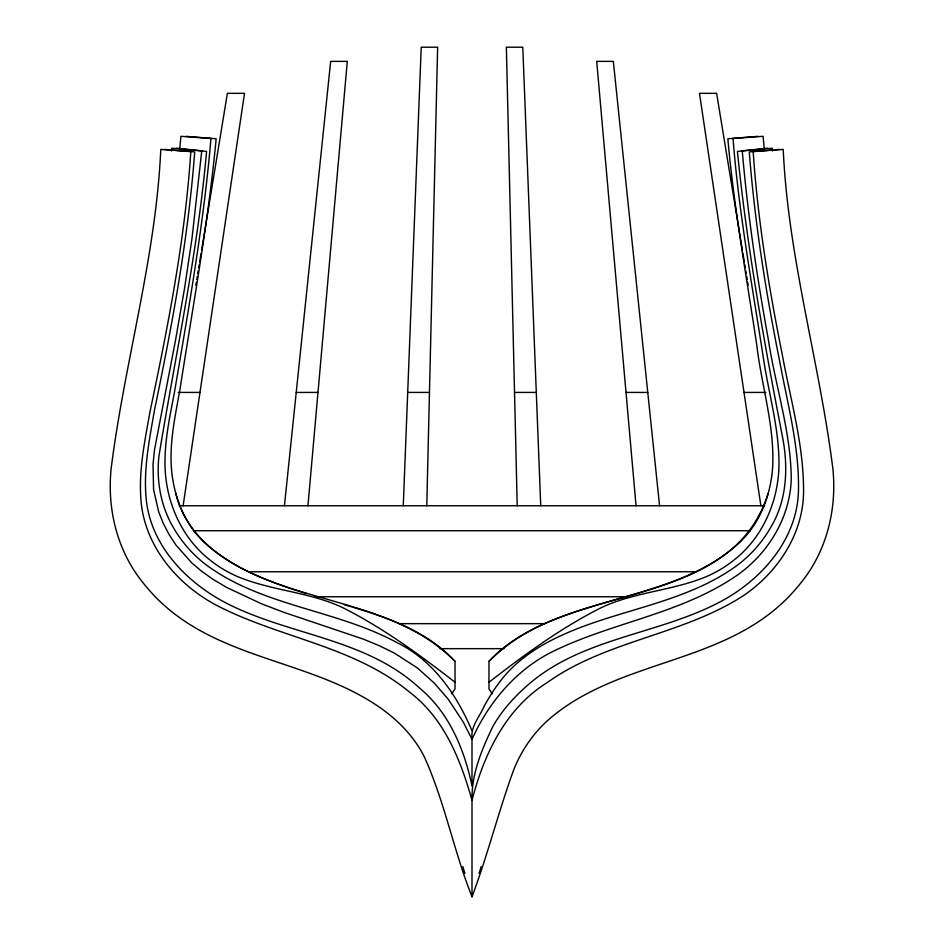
<?xml version="1.0" encoding="UTF-8"?>
<svg xmlns="http://www.w3.org/2000/svg" width="944" height="944" viewBox="0 0 944 944"><rect width="100%" height="100%" fill="white"/><g stroke="black" fill="none" stroke-linecap="round" stroke-linejoin="round"><path stroke-width="1.42" d="M426.782 505.748L437.638 47.2L421.225 47.2L403.265 505.748M307.956 505.748L347.298 61.372L330.671 61.372L284.439 505.748M179.702 149.305L180.918 136.325L210.96 138.461C203.739 224.035 188.611 308.7 174.286 393.294C169.59 417.543 164.35 442.004 165.047 466.855C166.12 502.338 181.602 537.797 209.887 559.945A120.395 120.395 0 0 0 240.696 577.881C273.902 590.861 310.611 592.395 343.002 607.771C383.111 628.031 419.632 654.735 455.02 682.252M171.478 151.052L171.749 148.196L201.756 150.851L191.998 238.407L184.552 288.368L175.714 339.156L154.474 450.005L153.011 464.566L153.589 489.7L158.698 511.86L163.253 523.342L169.07 534.516L176.021 545.16L191.833 562.954L201.768 571.368L213.25 579.474L226.595 587.416L261.641 603.853L284.156 612.432L363.18 639.064L379.665 645.873L394.356 653.095L417.449 667.974L434.724 683.515L448.282 699.315L463.221 721.971L472 739.341L472 784.877M183.124 505.748L244.508 93.338L227.386 93.338L201.579 250.337M195.845 285.218L196.328 282.315M196.8 279.4L197.284 276.498M197.756 273.583L198.24 270.68M198.712 267.777L199.196 264.863M199.668 261.96L201.107 253.24M492.19 693.746L488.98 688.813L488.98 661.39C556.63 592.195 669.438 607.24 740.072 542.068C759.778 523.259 770.009 496.497 772.475 469.746C775.331 427.538 761.56 386.556 756.769 344.973C746.468 276.344 734.007 207.951 727.836 138.78L757.855 136.325M472 799.108C471.646 773.679 481.912 749.017 492.898 726.443C501.134 711.811 512.309 699.067 524.711 687.822C579.168 637.53 657.649 635.288 720.827 601.481C762.02 579.498 797.692 538.8 798.471 490.101C799.273 446.559 787.567 404.056 779.744 361.552C765.832 292.298 754.763 222.383 749.276 151.925L779.296 149.423M479.092 873.46L481.192 866.568M472 800.347C483.824 754.634 505.418 708.791 546.824 682.831C605.375 640.787 680.919 635.194 741.359 596.986C776.534 574.082 803.061 535.154 803.556 492.284C803.922 445.391 790.506 399.784 782.151 354.012C768.77 287.141 757.678 219.657 753.182 151.547L783.225 149.423C788.063 257.511 819.404 361.8 832.856 468.637C837.068 509.241 826.684 551.485 800.512 583.309A174.557 174.557 0 0 1 771.767 612.09C707.056 663.42 616.585 663.762 552.582 716.295C535.036 730.479 521.772 749.335 513.536 770.292C498.338 811.993 487.647 855.217 472 896.8C453.769 851.016 444.754 801.94 424.411 757.029C414.428 736.827 398.25 720.402 379.936 707.552C316.559 663.408 233.239 660.458 172.233 612.09A174.557 174.557 0 0 1 143.488 583.309C117.316 551.485 106.932 509.241 111.144 468.637C124.596 361.8 155.937 257.511 160.775 149.423L190.818 151.547C185.13 239.375 168.044 325.904 149.978 411.879C144.55 442.5 137.859 473.676 141.435 504.934C146.78 548.24 177.968 584.513 215.48 604.738C278.244 637.814 353.327 645.672 409.283 691.928C444.093 718.054 460.672 759.826 472 800.347L472 896.8M768.298 493.098C730.16 613.659 564.311 579.876 488.98 661.39M472 739.341C488.095 703.504 514.527 671.538 549.644 653.095C607.924 623.559 675.243 615.122 730.75 579.474C765.584 557.928 790.494 519.436 791.261 477.971C790.671 430.853 775.225 385.459 768.286 339.156C756.852 276.804 747.742 214.005 742.244 150.851L772.251 148.196L772.522 151.052M472 738.102C470.678 726.078 479.965 716.343 484.39 705.758C489.252 696.955 494.68 688.459 500.804 680.459C513.04 664.635 529.265 652.387 546.706 642.781C607.948 609.411 682.783 606.473 739.329 563.745A126.85 126.85 0 0 0 771.26 526.469C786.765 500.285 788.216 468.649 782.965 439.326C764.439 343.946 747.105 248.237 737.417 151.477L767.354 148.196M451.81 693.746L455.02 688.813L455.02 661.39C426.157 630.002 384.078 616.22 344.312 604.715M488.98 682.252C524.368 654.735 560.889 628.031 600.998 607.771C633.4 592.395 670.098 590.861 703.304 577.881A120.395 120.395 0 0 0 734.125 559.945C762.398 537.797 777.88 502.338 778.953 466.855C779.661 428.824 768.086 392.043 762.882 354.673C751.754 282.787 738.692 211.067 733.04 138.461L763.082 136.325L764.298 149.305M178.227 392.421L199.998 392.421M296.227 392.421L317.986 392.421M407.702 392.421L429.473 392.421M514.527 392.421L536.298 392.421M626.014 392.421L647.773 392.421M744.002 392.421L765.773 392.421M179.254 505.748L764.746 505.748M193.579 530.74L750.421 530.74M248.307 571.757L695.693 571.757M314.812 596.75L629.188 596.75M399.324 623.665L544.676 623.665M440.022 648.658L503.978 648.658M186.145 136.325L216.164 138.78C208.246 222.288 193.142 304.9 180.233 387.736C175.513 414.782 169.165 442.099 171.525 469.746C173.991 496.497 184.222 523.259 203.928 542.068C274.61 607.157 387.3 592.348 455.02 661.39M164.704 149.423L194.724 151.925C188.151 238.867 172.256 324.76 154.497 410.015C149.258 440.494 142.792 471.54 146.615 502.597C152.421 546.281 185.744 581.138 223.173 601.481C286.351 635.288 364.832 637.53 419.289 687.822C449.014 712.39 464.33 749.135 472 786.022M176.646 148.196L206.583 151.477C197.473 254.078 175.466 354.802 158.911 456.247C156.374 480.39 160.539 505.311 172.752 526.469A126.85 126.85 0 0 0 204.671 563.745C261.217 606.473 336.052 609.399 397.294 642.781C433.296 660.481 456.766 694.796 472 730.774M306.47 593.587C253.995 577.409 190.169 552.665 175.702 493.098M462.808 866.568L464.908 873.46M742.421 250.337L716.614 93.338L699.492 93.338L760.876 505.748M742.893 253.24L744.332 261.96M744.804 264.863L745.288 267.777M745.76 270.68L746.244 273.583M746.716 276.498L747.2 279.4M747.672 282.315L748.155 285.218M659.561 505.748L613.329 61.372L596.702 61.372L636.044 505.748M540.735 505.748L522.775 47.2L506.362 47.2L517.218 505.748"/></g></svg>
